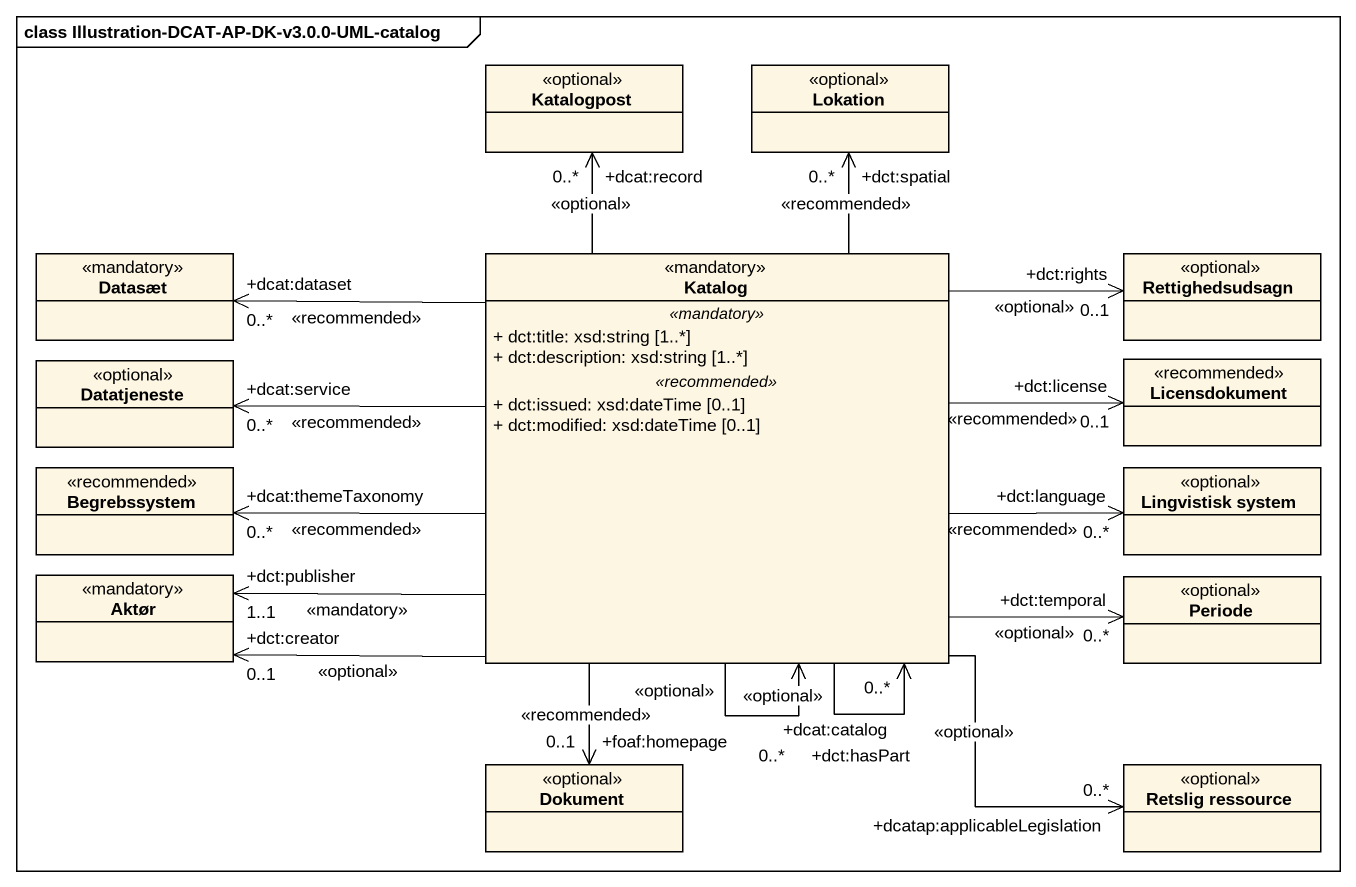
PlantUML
@startuml
mainframe class Illustration-DCAT-AP-DK-v3.0.0-UML-catalog
hide circle
hide empty members
skinparam classAttributeIconSize 0
class Katalogpost <<optional>>
class Lokation <<optional>>
class Datasæt <<mandatory>>
class Katalog <<mandatory>> {
  .. <<mandatory>> ..
  + dct:title: xsd:string [1..*]
  + dct:description: xsd:string [1..*]
  .. <<recommended>> ..
  + dct:issued: xsd:dateTime [0..1]
  + dct:modified: xsd:dateTime [0..1]
}
class Rettighedsudsagn <<optional>>
class Datatjeneste <<optional>>
class Licensdokument <<recommended>>
class Begrebssystem <<recommended>>
class "Lingvistisk system" as Lingvistisk_system <<optional>>
class Aktør <<mandatory>>
class Periode <<optional>>
class Dokument <<optional>>
class "Retslig ressource" as Retslig_ressource <<optional>>
Katalog -up-> "+dcat:record\n0..*" Katalogpost : <<optional>>
Katalog -up-> "+dct:spatial\n0..*" Lokation : <<recommended>>
Katalog -left-> "+dcat:dataset\n0..*" Datasæt : <<recommended>>
Katalog --> "+dcat:catalog\n0..*" Katalog : <<optional>>
Katalog --> "+dct:hasPart\n0..*" Katalog : <<optional>>
Katalog -right-> "+dct:rights\n0..1" Rettighedsudsagn : <<optional>>
Katalog -left-> "+dcat:service\n0..*" Datatjeneste : <<recommended>>
Katalog -right-> "+dct:license\n0..1" Licensdokument : <<recommended>>
Katalog -left-> "+dcat:themeTaxonomy\n0..*" Begrebssystem : <<recommended>>
Katalog -right-> "+dct:language\n0..*" Lingvistisk_system : <<recommended>>
Katalog -left-> "+dct:creator\n0..1" Aktør : <<optional>>
Katalog -left-> "+dct:publisher\n1..1" Aktør : <<mandatory>>
Katalog -right-> "+dct:temporal\n0..*" Periode : <<optional>>
Katalog --> "+foaf:homepage\n0..1" Dokument : <<recommended>>
Katalog --> "+dcatap:applicableLegislation\n0..*" Retslig_ressource : <<optional>>
@enduml
